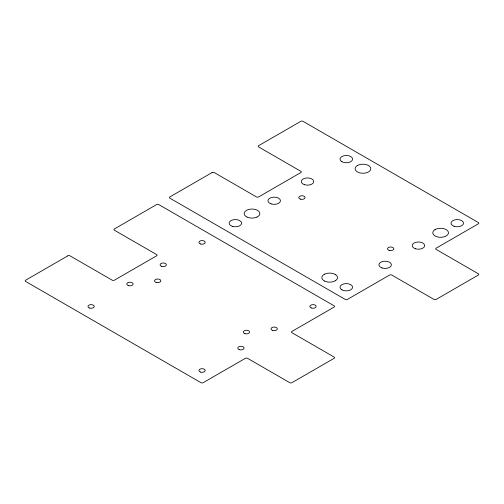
<?xml version="1.0" encoding="UTF-8"?>
<svg xmlns="http://www.w3.org/2000/svg" width="504" height="504" viewBox="0 0 504 504"><rect width="100%" height="100%" fill="white"/><g stroke="black" fill="none" stroke-linecap="round" stroke-linejoin="round"><path stroke-width="0.76" d="M335.752 280.482L334.618 281.137A7.831 4.523 0 0 1 324.727 281.125M256.952 217.079L258.086 216.424A7.831 4.523 0 0 0 258.086 210.71L256.952 210.055A7.831 4.523 0 0 0 247.061 210.061L245.914 210.71A7.831 4.523 0 0 0 245.939 216.424L247.048 217.079M324.715 274.107L323.581 274.762A7.831 4.523 0 0 0 323.606 280.482L324.715 281.137M335.752 274.762L334.618 274.107A7.831 4.523 0 0 0 324.727 274.119M256.958 217.073A7.831 4.523 0 0 1 247.061 217.073M335.746 274.768A7.831 4.523 0 0 1 335.746 280.482M357.405 165.52L356.864 165.866A7.831 4.523 0 0 0 356.87 171.581L357.998 172.242A7.831 4.523 0 0 0 367.914 172.229L369.035 171.587A7.831 4.523 0 0 0 369.035 165.866L367.901 165.211A7.831 4.523 0 0 0 358.016 165.218L357.405 165.52M435.072 229.578L434.53 229.925A7.831 4.523 0 0 0 434.561 235.639L435.664 236.294A7.831 4.523 0 0 0 445.567 236.294L446.701 235.639A7.831 4.523 0 0 0 446.701 229.925L445.567 229.27A7.831 4.523 0 0 0 435.683 229.276L435.072 229.578M67.82 255.843L25.66 280.186A1.569 0.907 0 0 0 25.66 281.465L200.964 382.675A1.569 0.907 0 0 0 203.181 382.675L245.341 358.338A1.569 0.907 0 0 1 247.565 358.338L289.724 382.675A1.569 0.907 0 0 0 291.942 382.675L334.102 358.338A1.569 0.907 0 0 0 334.102 357.053L291.942 332.709A1.569 0.907 0 0 1 291.942 331.43L334.102 307.087A1.569 0.907 0 0 0 334.102 305.808L158.798 204.599A1.569 0.907 0 0 0 156.58 204.599L114.421 228.942A1.569 0.907 0 0 0 114.421 230.221L156.58 254.564A1.569 0.907 0 0 1 156.58 255.843L114.421 280.186A1.569 0.907 0 0 1 112.203 280.186L70.037 255.843A1.569 0.907 0 0 0 67.82 255.843M212.058 172.57L169.898 196.913A1.569 0.907 0 0 0 169.898 198.192L345.196 299.401A1.569 0.907 0 0 0 347.42 299.401L389.579 275.058A1.569 0.907 0 0 1 391.797 275.058L433.963 299.401A1.569 0.907 0 0 0 436.18 299.401L478.34 275.058A1.569 0.907 0 0 0 478.34 273.779L436.18 249.436A1.569 0.907 0 0 1 436.18 248.157L478.34 223.814A1.569 0.907 0 0 0 478.34 222.535L303.036 121.325A1.569 0.907 0 0 0 300.819 121.325L258.659 145.662A1.569 0.907 0 0 0 258.659 146.947L300.819 171.291A1.569 0.907 0 0 1 300.819 172.57L258.659 196.913A1.569 0.907 0 0 1 256.435 196.913L214.276 172.57A1.569 0.907 0 0 0 212.058 172.57M341.876 161.683A6.268 3.623 0 0 0 350.746 161.677A6.268 3.623 0 0 0 350.746 156.555A6.268 3.623 0 0 0 341.876 156.561A6.268 3.623 0 0 0 341.876 161.683M454.129 226.309A6.268 3.623 0 0 0 463.535 223.178A6.268 3.623 0 0 0 454.129 220.04A6.268 3.623 0 0 0 454.129 226.309M232.224 226.309A6.268 3.623 0 0 0 241.637 223.171A6.268 3.623 0 0 0 232.231 220.04A6.268 3.623 0 0 0 232.224 226.309M341.876 289.794A6.268 3.623 0 0 0 350.746 289.794A6.268 3.623 0 0 0 350.746 284.672A6.268 3.623 0 0 0 341.876 284.672A6.268 3.623 0 0 0 341.876 289.794M271.058 203.887A6.268 3.623 0 0 0 280.47 200.756A6.268 3.623 0 0 0 271.058 197.618A6.268 3.623 0 0 0 271.058 203.887M382.013 267.945A6.268 3.623 0 0 0 391.419 264.814A6.268 3.623 0 0 0 382.013 261.677A6.268 3.623 0 0 0 382.013 267.945M304.347 184.672A6.268 3.623 0 0 0 313.753 181.534A6.268 3.623 0 0 0 304.347 178.403A6.268 3.623 0 0 0 304.347 184.672M300.359 199.118A3.137 1.814 0 0 0 305.065 197.549A3.137 1.814 0 0 0 300.359 195.98A3.137 1.814 0 0 0 300.359 199.118M389.12 250.368A3.137 1.814 0 0 0 393.826 248.8A3.137 1.814 0 0 0 389.12 247.225A3.137 1.814 0 0 0 389.12 250.368M156.12 282.397A3.137 1.814 0 0 0 160.826 280.829A3.137 1.814 0 0 0 156.12 279.254A3.137 1.814 0 0 0 156.12 282.397M244.881 333.642A3.137 1.814 0 0 0 249.593 332.073A3.137 1.814 0 0 0 244.881 330.504A3.137 1.814 0 0 0 244.881 333.642M415.296 248.73A6.268 3.623 0 0 0 424.702 245.593A6.268 3.623 0 0 0 415.296 242.462A6.268 3.623 0 0 0 415.296 248.73M200.504 243.961A3.137 1.814 0 0 0 205.21 242.393A3.137 1.814 0 0 0 200.504 240.824A3.137 1.814 0 0 0 200.504 243.961M161.671 266.383A3.137 1.814 0 0 0 166.377 264.814A3.137 1.814 0 0 0 161.671 263.239A3.137 1.814 0 0 0 161.671 266.383M128.381 285.598A3.137 1.814 0 0 0 133.094 284.029A3.137 1.814 0 0 0 128.381 282.461A3.137 1.814 0 0 0 128.381 285.598M272.62 330.435A3.137 1.814 0 0 0 277.326 328.866A3.137 1.814 0 0 0 272.62 327.298A3.137 1.814 0 0 0 272.62 330.435M239.337 349.656A3.137 1.814 0 0 0 244.043 348.088A3.137 1.814 0 0 0 239.337 346.519A3.137 1.814 0 0 0 239.337 349.656M311.201 307.925A3.137 1.814 0 0 0 316.147 306.621A3.137 1.814 0 0 0 311.724 304.8A3.137 1.814 0 0 0 311.201 307.925M89.548 308.02A3.137 1.814 0 0 0 94.261 306.451A3.137 1.814 0 0 0 89.548 304.882A3.137 1.814 0 0 0 89.548 308.02M200.504 372.078A3.137 1.814 0 0 0 205.21 370.509A3.137 1.814 0 0 0 200.504 368.934A3.137 1.814 0 0 0 200.504 372.078"/></g></svg>
